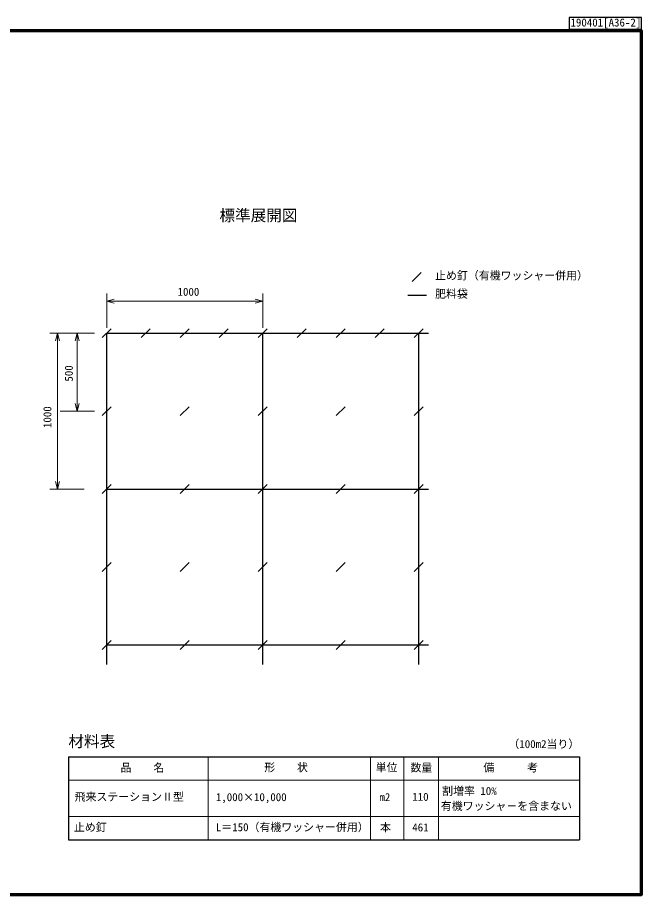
# Model space of a CAD drawing. Units: millimetres, scale not verified. Extents: x 200 to 8200, y 200 to 5825.
# Drawn here: x 4200 to 8200, y 200 to 5825 of the extents above; entities that cross this region are included whole.
import ezdxf
from ezdxf.enums import TextEntityAlignment as Align

# ---------------------------------------------------------------- set-up
doc = ezdxf.new("R2010")
doc.units = ezdxf.units.MM
doc.header["$LTSCALE"] = 20
for name, color, linetype, lineweight in [('C-DOC', 3, 'Continuous', 25), ('C-MTR-FRAM', 5, 'Continuous', 25), ('C-MTR-LINE', 5, 'Continuous', 13), ('C-STR', 7, 'Continuous', 25), ('C-STR-DIM', 1, 'Continuous', 13), ('C-STR-TXT', 7, 'Continuous', 25), ('C-TTL', 2, 'Continuous', 70)]:
    doc.layers.add(name, color=color, linetype=linetype, lineweight=lineweight)
for name, color, linetype in [('C-MTR', 5, 'Continuous'), ('C-MTR-TXT', 5, 'Continuous'), ('C-TTL-TXT', 7, 'Continuous')]:
    doc.layers.add(name, color=color, linetype=linetype)
doc.styles.add('ＭＳ ゴシック', font='')
doc.styles.get('ＭＳ ゴシック').set_extended_font_data('MS Gothic')

msp = doc.modelspace()

# ---------------------------------------------------------------- linework, layer by layer
at = {"layer": 'C-DOC'}
for p, q in [((7736, 5825), (7736, 5750)), ((8200, 5825), (7736, 5825)), ((8200, 5750), (8200, 5825)), ((7736, 5750), (8200, 5750))]:
    msp.add_line(p, q, dxfattribs=at)
at = {"layer": 'C-MTR-FRAM'}
for p, q in [((4525.84, 1083.7), (4525.84, 550.33)), ((4525.84, 1083.7), (7801.98, 1083.7)), ((7801.98, 1083.7), (7801.98, 550.33)), ((4525.84, 550.33), (7801.98, 550.33))]:
    msp.add_line(p, q, dxfattribs=at)
at = {"layer": 'C-MTR-LINE'}
for p, q in [((5422.57, 1083.7), (5422.57, 550.33)), ((6462.25, 1083.7), (6462.25, 550.33)), ((6677.56, 1083.7), (6677.56, 550.33)), ((6898.83, 1083.7), (6898.83, 550.33)), ((4525.84, 933.7), (7801.98, 933.7)), ((4525.84, 700.33), (7801.98, 700.33))]:
    msp.add_line(p, q, dxfattribs=at)
at = {"layer": 'C-STR'}
for p, q in [((4743.44, 3772.26), (4800.01, 3828.83)), ((4993.44, 3772.26), (5050.01, 3828.83)), ((5243.44, 3772.26), (5300.01, 3828.83)), ((5493.44, 3772.26), (5550.01, 3828.83)), ((5743.44, 3772.26), (5800.01, 3828.83)), ((5993.44, 3772.26), (6050.01, 3828.83)), ((6243.44, 3772.26), (6300.01, 3828.83)), ((6493.44, 3772.26), (6550.01, 3828.83)), ((6743.44, 3772.26), (6800.01, 3828.83)), ((4771.72, 1675.69), (4771.72, 3800.54)), ((5771.72, 1675.69), (5771.72, 3800.54)), ((6771.72, 1675.69), (6771.72, 3800.54)), ((4743.44, 3272.26), (4800.01, 3328.83)), ((5243.44, 3272.26), (5300.01, 3328.83)), ((5743.44, 3272.26), (5800.01, 3328.83)), ((6243.44, 3272.26), (6300.01, 3328.83)), ((6743.44, 3272.26), (6800.01, 3328.83)), ((4743.44, 2772.26), (4800.01, 2828.83)), ((5243.44, 2772.26), (5300.01, 2828.83)), ((5743.44, 2772.26), (5800.01, 2828.83)), ((6243.44, 2772.26), (6300.01, 2828.83)), ((6743.44, 2772.26), (6800.01, 2828.83)), ((4743.44, 2272.26), (4800.01, 2328.83)), ((5243.44, 2272.26), (5300.01, 2328.83)), ((5743.44, 2272.26), (5800.01, 2328.83)), ((6243.44, 2272.26), (6300.01, 2328.83)), ((6743.44, 2272.26), (6800.01, 2328.83)), ((4743.44, 1772.26), (4800.01, 1828.83)), ((5243.44, 1772.26), (5300.01, 1828.83)), ((5743.44, 1772.26), (5800.01, 1828.83)), ((6243.44, 1772.26), (6300.01, 1828.83)), ((6743.44, 1772.26), (6800.01, 1828.83))]:
    msp.add_line(p, q, dxfattribs=at)
at = {"layer": 'C-STR', "color": 3}
for p, q in [((4771.72, 3800.54), (6834.72, 3800.54)), ((4771.72, 2800.54), (6834.72, 2800.54)), ((4771.72, 1800.54), (6834.72, 1800.54))]:
    msp.add_line(p, q, dxfattribs=at)
at = {"layer": 'C-STR-DIM'}
for p, q in [((4771.72, 3833.91), (4771.72, 4053.91)), ((5771.72, 3833.91), (5771.72, 4053.91)), ((4771.72, 4004.91), (4820.02, 4017.85)), ((4771.72, 4004.91), (4820.02, 3991.97)), ((4771.72, 4004.91), (5771.72, 4004.91)), ((5771.72, 4004.91), (5723.43, 4017.85)), ((5771.72, 4004.91), (5723.43, 3991.97)), ((4692.34, 3800.54), (4407.24, 3800.54)), ((4456.24, 3800.54), (4443.3, 3752.25)), ((4456.24, 3800.54), (4469.18, 3752.25)), ((4456.24, 2800.54), (4456.24, 3800.54)), ((4582.34, 3800.54), (4569.4, 3752.25)), ((4582.34, 3800.54), (4595.28, 3752.25)), ((4582.34, 3300.54), (4582.34, 3800.54)), ((4582.34, 3300.54), (4569.4, 3348.84)), ((4582.34, 3300.54), (4595.28, 3348.84)), ((4692.34, 3300.54), (4472.34, 3300.54)), ((4456.24, 2800.54), (4443.3, 2848.84)), ((4456.24, 2800.54), (4469.18, 2848.84)), ((4627.24, 2800.54), (4407.24, 2800.54))]:
    msp.add_line(p, q, dxfattribs=at)
at = {"layer": 'C-STR-TXT'}
msp.add_line((6730.46, 4132.23), (6787.03, 4188.8), dxfattribs=at)
at = {"layer": 'C-STR-TXT', "color": 3}
msp.add_line((6702.75, 4044.16), (6821.75, 4044.16), dxfattribs=at)
at = {"layer": 'C-TTL'}
msp.add_lwpolyline([(200, 200), (8200, 200), (8200, 5740), (200, 5740)], close=True, dxfattribs=at)

# ---------------------------------------------------------------- texts
at = {"layer": 'C-DOC', "style": 'ＭＳ ゴシック'}
msp.add_text('190401[A36-2]', height=51.32, dxfattribs=at).set_placement((7745, 5752), align=Align.BOTTOM_LEFT)
at = {"layer": 'C-MTR', "style": 'ＭＳ ゴシック'}
msp.add_text('材料表', height=73.31, dxfattribs=at).set_placement((4525.84, 1123.7), align=Align.BOTTOM_LEFT)
at = {"layer": 'C-MTR-TXT', "style": 'ＭＳ ゴシック'}
for s, p in [('（100m2当り）', (7346.98, 1123.7)), ('\u3000品\u3000\u3000名\u3000', (4790.46, 971.7)), ('\u3000形\u3000\u3000状\u3000', (5711.8, 973.7)), ('単位', (6496.25, 973.7)), ('数量', (6718.94, 972.7)), ('\u3000備\u3000\u3000\u3000考\u3000', (7116.59, 972.7)), ('飛来ステーションⅡ型 ', (4565.84, 785.22)), ('1,000×10,000', (5471.47, 783.22)), ('m2', (6520.25, 783.22)), ('割増率 10%', (6922.12, 822.7)), ('有機ワッシャ－を含まない', (6913.83, 726.32)), ('止め釘', (4561.44, 590.33)), ('L＝150（有機ワッシャー併用）', (5471.47, 590.33)), ('本', (6523.86, 589.33))]:
    msp.add_text(s, height=51.32, dxfattribs=at).set_placement(p, align=Align.BOTTOM_LEFT)
for s, p in [('110', (6835.45, 785.22)), ('461', (6835.45, 589.33))]:
    msp.add_text(s, height=51.32, dxfattribs=at).set_placement(p, align=Align.BOTTOM_RIGHT)
at = {"layer": 'C-STR-DIM', "color": 7, "style": 'ＭＳ ゴシック'}
msp.add_text('1000', height=51.32, dxfattribs=at).set_placement((5225.83, 4024.91), align=Align.BOTTOM_LEFT)
for s, p in [('500', (4569.73, 3489.74)), ('1000', (4432.11, 3191.9))]:
    msp.add_text(s, height=51.32, rotation=90, dxfattribs=at).set_placement(p, align=Align.BOTTOM_LEFT)
at = {"layer": 'C-STR-TXT', "style": 'ＭＳ ゴシック'}
for s, p in [('止め釘（有機ワッシャー併用）', (6876.95, 4129)), ('肥料袋', (6876.95, 4011.82))]:
    msp.add_text(s, height=51.32, dxfattribs=at).set_placement(p, align=Align.BOTTOM_LEFT)
at = {"layer": 'C-TTL-TXT', "style": 'ＭＳ ゴシック'}
msp.add_text('標準展開図', height=73.31, dxfattribs=at).set_placement((5494.47, 4555.71), align=Align.MIDDLE_LEFT)

doc.saveas('drawing.dxf')
